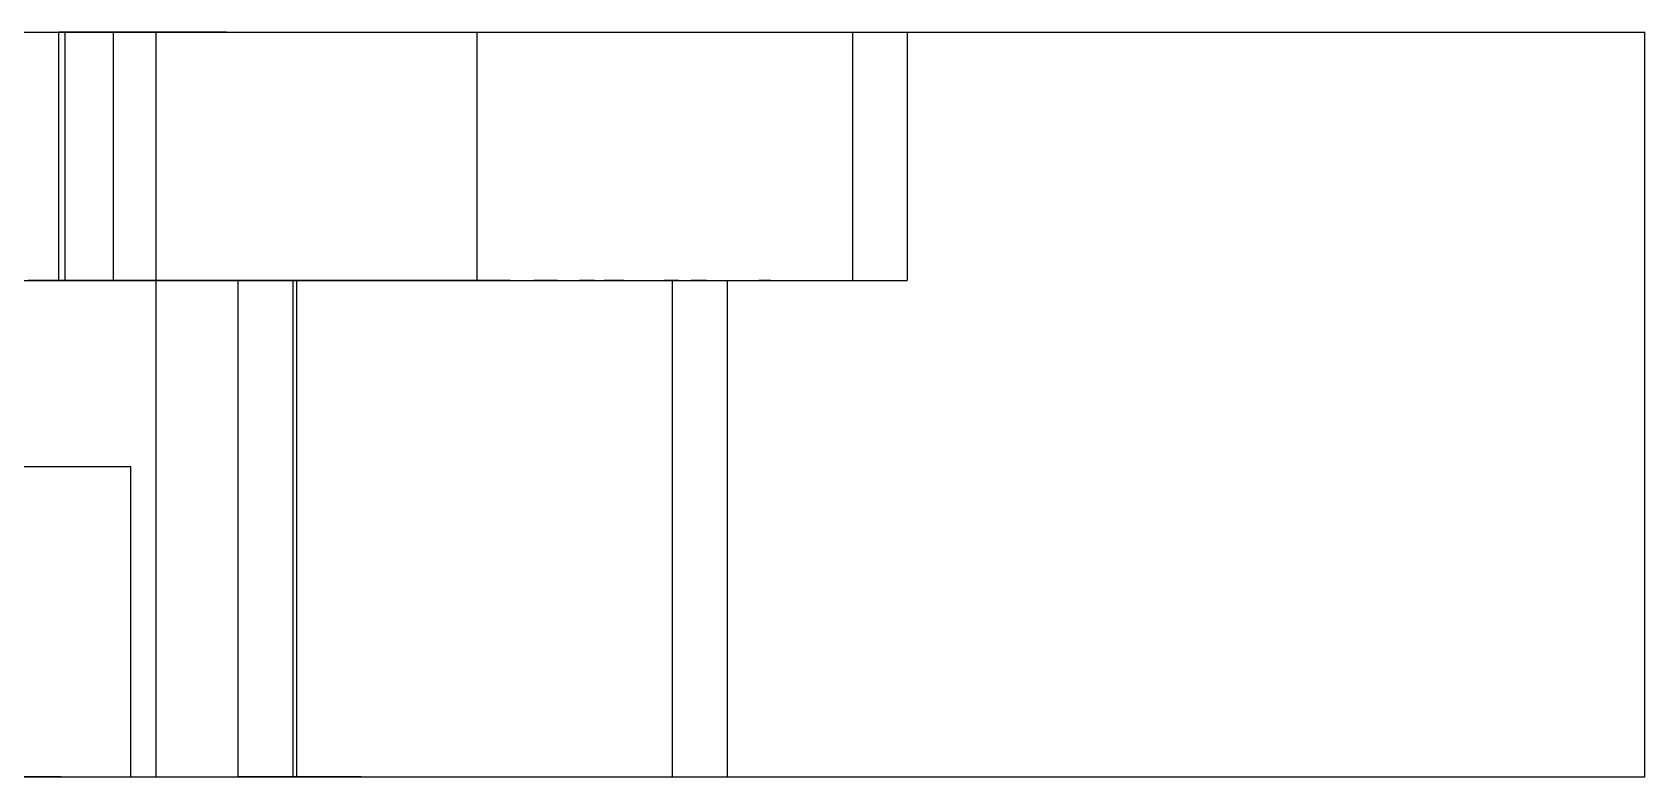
# Model space of a CAD drawing. Header units: millimetres. Extents: x -55 to 176, y -160 to 36.
# Drawn here: x 163 to 175.99, y -130 to -124 of the extents above; entities that cross this region are included whole.
import ezdxf

# ---------------------------------------------------------------- set-up
doc = ezdxf.new("R2010")
doc.units = ezdxf.units.MM
doc.layers.add('YZ', color=7, linetype='Continuous')

msp = doc.modelspace()

# ---------------------------------------------------------------- linework, layer by layer
at = {"layer": 'YZ'}
for p, q in [((116, -124), (164, -124)), ((162.876, -124), (163.002, -124)), ((162.99, -124), (163.039, -124)), ((163.002, -124), (163.128, -124)), ((163.039, -124), (163.084, -124)), ((163.084, -124), (163.124, -124)), ((163.124, -124), (163.159, -124)), ((163.128, -124), (163.255, -124)), ((163.159, -124), (163.189, -124)), ((163.189, -124), (163.214, -124)), ((163.216, -124), (163.211, -124)), ((163.211, -124), (163.211, -126)), ((163.214, -124), (163.234, -124)), ((163.226, -124), (163.216, -124)), ((163.241, -124), (163.226, -124)), ((163.234, -124), (163.249, -124)), ((163.261, -124), (163.241, -124)), ((163.249, -124), (163.259, -124)), ((163.255, -124), (163.383, -124)), ((163.259, -124), (163.264, -124)), ((163.286, -124), (163.261, -124)), ((163.264, -124), (163.264, -126)), ((163.316, -124), (163.286, -124)), ((163.351, -124), (163.316, -124)), ((163.391, -124), (163.351, -124)), ((163.383, -124), (163.51, -124)), ((163.436, -124), (163.391, -124)), ((163.485, -124), (163.436, -124)), ((163.539, -124), (163.485, -124)), ((163.51, -124), (163.637, -124)), ((163.597, -124), (163.539, -124)), ((163.66, -124), (163.597, -124)), ((163.637, -124), (163.764, -124)), ((163.658, -124), (163.653, -124)), ((163.653, -124), (163.653, -126)), ((163.668, -124), (163.658, -124)), ((163.727, -124), (163.66, -124)), ((163.683, -124), (163.668, -124)), ((163.703, -124), (163.683, -124)), ((163.728, -124), (163.703, -124)), ((163.799, -124), (163.727, -124)), ((163.758, -124), (163.728, -124)), ((163.793, -124), (163.758, -124)), ((163.764, -124), (163.89, -124)), ((163.833, -124), (163.793, -124)), ((163.874, -124), (163.799, -124)), ((163.878, -124), (163.833, -124)), ((163.954, -124), (163.874, -124)), ((163.927, -124), (163.878, -124)), ((163.89, -124), (164.015, -124)), ((163.981, -124), (163.927, -124)), ((164.038, -124), (163.954, -124)), ((164.039, -124), (163.981, -124)), ((164, -130), (164, -124)), ((164, -124), (165.031, -124)), ((164.015, -124), (164.139, -124)), ((164.125, -124), (164.038, -124)), ((164.102, -124), (164.039, -124)), ((164.17, -124), (164.102, -124)), ((164.216, -124), (164.125, -124)), ((164.139, -124), (164.262, -124)), ((164.241, -124), (164.17, -124)), ((164.216, -124), (164.31, -124)), ((164.317, -124), (164.241, -124)), ((164.262, -124), (164.384, -124)), ((164.31, -124), (164.408, -124)), ((164.396, -124), (164.317, -124)), ((164.384, -124), (164.504, -124)), ((164.48, -124), (164.396, -124)), ((164.408, -124), (164.509, -124)), ((164.567, -124), (164.48, -124)), ((164.504, -124), (164.622, -124)), ((164.509, -124), (164.612, -124)), ((164.567, -124), (164.658, -124)), ((164.612, -124), (164.719, -124)), ((164.622, -124), (164.738, -124)), ((164.658, -124), (164.752, -124)), ((164.719, -124), (164.828, -124)), ((164.738, -124), (164.852, -124)), ((164.752, -124), (164.85, -124)), ((164.828, -124), (164.94, -124)), ((164.85, -124), (164.951, -124)), ((164.852, -124), (164.964, -124)), ((164.94, -124), (165.054, -124)), ((164.951, -124), (165.054, -124)), ((164.964, -124), (165.074, -124)), ((165.031, -124), (166.024, -124)), ((165.054, -124), (165.161, -124)), ((165.054, -124), (165.171, -124)), ((165.074, -124), (165.18, -124)), ((165.161, -124), (165.27, -124)), ((165.171, -124), (165.289, -124)), ((165.18, -124), (165.284, -124)), ((165.27, -124), (165.382, -124)), ((165.284, -124), (165.385, -124)), ((165.289, -124), (165.409, -124)), ((165.382, -124), (165.497, -124)), ((165.385, -124), (165.483, -124)), ((165.409, -124), (165.531, -124)), ((165.483, -124), (165.577, -124)), ((165.497, -124), (165.613, -124)), ((165.531, -124), (165.654, -124)), ((165.577, -124), (165.668, -124)), ((165.613, -124), (165.731, -124)), ((165.654, -124), (165.778, -124)), ((165.668, -124), (165.755, -124)), ((165.731, -124), (165.851, -124)), ((165.755, -124), (165.839, -124)), ((165.778, -124), (165.903, -124)), ((165.839, -124), (165.918, -124)), ((165.851, -124), (165.973, -124)), ((165.903, -124), (166.029, -124)), ((165.918, -124), (165.994, -124)), ((165.973, -124), (166.096, -124)), ((165.994, -124), (166.065, -124)), ((166.024, -124), (166.977, -124)), ((166.029, -124), (166.156, -124)), ((166.065, -124), (166.133, -124)), ((166.096, -124), (166.22, -124)), ((166.133, -124), (166.195, -124)), ((166.156, -124), (166.283, -124)), ((166.195, -124), (166.254, -124)), ((166.22, -124), (166.345, -124)), ((166.254, -124), (166.308, -124)), ((166.283, -124), (166.41, -124)), ((166.308, -124), (166.357, -124)), ((166.345, -124), (166.471, -124)), ((166.357, -124), (166.402, -124)), ((166.402, -124), (166.441, -124)), ((166.41, -124), (166.537, -124)), ((166.441, -124), (166.476, -124)), ((166.471, -124), (166.598, -124)), ((166.476, -124), (166.506, -124)), ((166.506, -124), (166.532, -124)), ((166.532, -124), (166.552, -124)), ((166.537, -124), (166.664, -124)), ((166.552, -124), (166.567, -124)), ((166.567, -124), (166.577, -124)), ((166.577, -124), (166.582, -124)), ((166.582, -124), (166.582, -126)), ((166.598, -124), (166.725, -124)), ((166.664, -124), (166.791, -124)), ((166.725, -124), (166.852, -124)), ((166.791, -124), (166.917, -124)), ((166.852, -124), (166.979, -124)), ((166.917, -124), (167.042, -124)), ((166.977, -124), (167.888, -124)), ((166.979, -124), (167.106, -124)), ((167.042, -124), (167.166, -124)), ((167.106, -124), (167.233, -124)), ((167.166, -124), (167.289, -124)), ((167.233, -124), (167.359, -124)), ((167.289, -124), (167.411, -124)), ((167.359, -124), (167.484, -124)), ((167.411, -124), (167.531, -124)), ((167.484, -124), (167.608, -124)), ((167.531, -124), (167.649, -124)), ((167.608, -124), (167.731, -124)), ((167.649, -124), (167.766, -124)), ((167.731, -124), (167.853, -124)), ((167.766, -124), (167.88, -124)), ((167.853, -124), (167.973, -124)), ((167.88, -124), (167.992, -124)), ((167.888, -124), (168.757, -124)), ((167.973, -124), (168.091, -124)), ((167.992, -124), (168.101, -124)), ((168.091, -124), (168.208, -124)), ((168.101, -124), (168.208, -124)), ((168.208, -124), (168.322, -124)), ((168.208, -124), (168.311, -124)), ((168.311, -124), (168.412, -124)), ((168.322, -124), (168.434, -124)), ((168.412, -124), (168.51, -124)), ((168.434, -124), (168.543, -124)), ((168.51, -124), (168.604, -124)), ((168.543, -124), (168.65, -124)), ((168.604, -124), (168.695, -124)), ((168.65, -124), (168.754, -124)), ((168.695, -124), (168.782, -124)), ((168.754, -124), (168.854, -124)), ((168.757, -124), (169.582, -124)), ((168.782, -124), (168.866, -124)), ((168.854, -124), (168.952, -124)), ((168.866, -124), (168.945, -124)), ((168.945, -124), (169.021, -124)), ((168.952, -124), (169.046, -124)), ((169.021, -124), (169.093, -124)), ((169.046, -124), (169.137, -124)), ((169.093, -124), (169.16, -124)), ((169.137, -124), (169.224, -124)), ((169.16, -124), (169.223, -124)), ((169.223, -124), (169.281, -124)), ((169.224, -124), (169.308, -124)), ((169.281, -124), (169.335, -124)), ((169.308, -124), (169.388, -124)), ((169.335, -124), (169.384, -124)), ((169.384, -124), (169.429, -124)), ((169.388, -124), (169.463, -124)), ((169.429, -124), (169.469, -124)), ((169.463, -124), (169.535, -124)), ((169.469, -124), (169.504, -124)), ((169.504, -124), (169.534, -124)), ((169.534, -124), (169.559, -124)), ((169.535, -124), (169.602, -124)), ((169.559, -124), (169.579, -124)), ((169.579, -124), (169.594, -124)), ((169.582, -124), (170.362, -124)), ((169.594, -124), (169.604, -124)), ((169.602, -124), (169.665, -124)), ((169.604, -124), (169.609, -124)), ((169.609, -124), (169.609, -126)), ((169.665, -124), (169.723, -124)), ((169.723, -124), (169.777, -124)), ((169.777, -124), (169.826, -124)), ((169.826, -124), (169.871, -124)), ((169.871, -124), (169.911, -124)), ((169.911, -124), (169.946, -124)), ((169.946, -124), (169.976, -124)), ((169.976, -124), (170.001, -124)), ((170.001, -124), (170.021, -124)), ((170.021, -124), (170.036, -124)), ((170.036, -124), (170.046, -124)), ((170.046, -124), (170.051, -124)), ((170.051, -124), (170.051, -126)), ((170.362, -124), (171.095, -124)), ((171.095, -124), (171.781, -124)), ((171.781, -124), (172.418, -124)), ((172.418, -124), (173.006, -124)), ((173.006, -124), (173.542, -124)), ((173.542, -124), (174.028, -124)), ((174.028, -124), (174.462, -124)), ((174.462, -124), (174.842, -124)), ((174.842, -124), (175.17, -124)), ((175.17, -124), (175.444, -124)), ((175.444, -124), (175.663, -124)), ((175.663, -124), (175.828, -124)), ((175.828, -124), (175.938, -124)), ((175.938, -124), (175.993, -124)), ((175.993, -130), (175.993, -124)), ((162.876, -126), (163.002, -126)), ((163.037, -126), (162.969, -126)), ((162.99, -126), (163.039, -126)), ((163.128, -126), (163.002, -126)), ((163.105, -126), (163.037, -126)), ((163.039, -126), (163.084, -126)), ((163.084, -126), (163.124, -126)), ((163.174, -126), (163.105, -126)), ((163.124, -126), (163.159, -126)), ((163.128, -126), (163.255, -126)), ((163.159, -126), (163.189, -126)), ((163.244, -126), (163.174, -126)), ((163.189, -126), (163.214, -126)), ((163.216, -126), (163.211, -126)), ((163.214, -126), (163.234, -126)), ((163.226, -126), (163.216, -126)), ((163.241, -126), (163.226, -126)), ((163.234, -126), (163.249, -126)), ((163.261, -126), (163.241, -126)), ((163.313, -126), (163.244, -126)), ((163.249, -126), (163.259, -126)), ((163.255, -126), (163.383, -126)), ((163.259, -126), (163.264, -126)), ((163.286, -126), (163.261, -126)), ((163.316, -126), (163.286, -126)), ((163.383, -126), (163.313, -126)), ((163.351, -126), (163.316, -126)), ((163.391, -126), (163.351, -126)), ((163.383, -126), (163.452, -126)), ((163.383, -126), (163.51, -126)), ((163.436, -126), (163.391, -126)), ((163.485, -126), (163.436, -126)), ((163.452, -126), (163.522, -126)), ((163.539, -126), (163.485, -126)), ((163.637, -126), (163.51, -126)), ((163.522, -126), (163.591, -126)), ((163.597, -126), (163.539, -126)), ((163.591, -126), (163.66, -126)), ((163.66, -126), (163.597, -126)), ((163.637, -126), (163.764, -126)), ((163.658, -126), (163.653, -126)), ((163.668, -126), (163.658, -126)), ((163.66, -126), (163.728, -126)), ((163.727, -126), (163.66, -126)), ((163.683, -126), (163.668, -126)), ((163.703, -126), (163.683, -126)), ((163.728, -126), (163.703, -126)), ((163.799, -126), (163.727, -126)), ((163.728, -126), (163.796, -126)), ((163.758, -126), (163.728, -126)), ((163.793, -126), (163.758, -126)), ((163.764, -126), (163.89, -126)), ((163.833, -126), (163.793, -126)), ((163.796, -126), (163.864, -126)), ((163.874, -126), (163.799, -126)), ((163.878, -126), (163.833, -126)), ((163.864, -126), (163.93, -126)), ((163.954, -126), (163.874, -126)), ((163.927, -126), (163.878, -126)), ((163.89, -126), (164.015, -126)), ((163.981, -126), (163.927, -126)), ((163.93, -126), (163.996, -126)), ((164.038, -126), (163.954, -126)), ((164.039, -126), (163.981, -126)), ((163.996, -126), (164.06, -126)), ((164.139, -126), (164.015, -126)), ((164.125, -126), (164.038, -126)), ((164.102, -126), (164.039, -126)), ((164.06, -126), (164.124, -126)), ((164.17, -126), (164.102, -126)), ((164.124, -126), (164.186, -126)), ((164.125, -126), (164.216, -126)), ((164.139, -126), (164.262, -126)), ((164.241, -126), (164.17, -126)), ((164.186, -126), (164.248, -126)), ((164.216, -126), (164.31, -126)), ((164.317, -126), (164.241, -126)), ((164.248, -126), (164.307, -126)), ((164.262, -126), (164.384, -126)), ((164.307, -126), (164.366, -126)), ((164.408, -126), (164.31, -126)), ((164.396, -126), (164.317, -126)), ((164.366, -126), (164.423, -126)), ((164.504, -126), (164.384, -126)), ((164.48, -126), (164.396, -126)), ((164.408, -126), (164.509, -126)), ((164.423, -126), (164.478, -126)), ((164.478, -126), (164.531, -126)), ((164.567, -126), (164.48, -126)), ((164.504, -126), (164.622, -126)), ((164.509, -126), (164.612, -126)), ((164.531, -126), (164.583, -126)), ((164.658, -126), (164.567, -126)), ((164.583, -126), (164.632, -126)), ((164.719, -126), (164.612, -126)), ((164.738, -126), (164.622, -126)), ((164.632, -126), (164.68, -126)), ((164.658, -126), (164.752, -126)), ((164.66, -130), (164.66, -126)), ((164.663, -126), (164.66, -126)), ((164.669, -126), (164.663, -126)), ((164.677, -126), (164.669, -126)), ((164.688, -126), (164.677, -126)), ((164.68, -126), (164.726, -126)), ((164.702, -126), (164.688, -126)), ((164.718, -126), (164.702, -126)), ((164.737, -126), (164.718, -126)), ((164.719, -126), (164.828, -126)), ((164.726, -126), (164.769, -126)), ((164.759, -126), (164.737, -126)), ((164.738, -126), (164.852, -126)), ((164.752, -126), (164.85, -126)), ((164.783, -126), (164.759, -126)), ((164.769, -126), (164.811, -126)), ((164.81, -126), (164.783, -126)), ((164.84, -126), (164.81, -126)), ((164.811, -126), (164.85, -126)), ((164.828, -126), (164.94, -126)), ((164.872, -126), (164.84, -126)), ((164.85, -126), (164.886, -126)), ((164.951, -126), (164.85, -126)), ((164.852, -126), (164.964, -126)), ((164.906, -126), (164.872, -126)), ((164.886, -126), (164.921, -126)), ((164.943, -126), (164.906, -126)), ((164.921, -126), (164.953, -126)), ((164.94, -126), (165.054, -126)), ((164.982, -126), (164.943, -126)), ((164.951, -126), (165.054, -126)), ((164.953, -126), (164.982, -126)), ((164.964, -126), (165.074, -126)), ((165.023, -126), (164.982, -126)), ((164.982, -126), (165.009, -126)), ((165.009, -126), (165.034, -126)), ((165.067, -126), (165.023, -126)), ((165.034, -126), (165.055, -126)), ((165.054, -126), (165.161, -126)), ((165.171, -126), (165.054, -126)), ((165.055, -126), (165.075, -126)), ((165.113, -126), (165.067, -126)), ((165.074, -126), (165.18, -126)), ((165.075, -126), (165.091, -126)), ((165.091, -126), (165.105, -126)), ((165.102, -130), (165.102, -126)), ((165.105, -126), (165.102, -126)), ((165.111, -126), (165.105, -126)), ((165.105, -126), (165.116, -126)), ((165.119, -126), (165.111, -126)), ((165.16, -126), (165.113, -126)), ((165.116, -126), (165.124, -126)), ((165.13, -126), (165.119, -126)), ((165.124, -126), (165.13, -126)), ((165.144, -126), (165.13, -126)), ((165.13, -126), (165.132, -126)), ((165.132, -130), (165.132, -126)), ((165.16, -126), (165.144, -126)), ((165.179, -126), (165.16, -126)), ((165.21, -126), (165.16, -126)), ((165.161, -126), (165.27, -126)), ((165.171, -126), (165.289, -126)), ((165.201, -126), (165.179, -126)), ((165.284, -126), (165.18, -126)), ((165.225, -126), (165.201, -126)), ((165.262, -126), (165.21, -126)), ((165.252, -126), (165.225, -126)), ((165.282, -126), (165.252, -126)), ((165.315, -126), (165.262, -126)), ((165.27, -126), (165.382, -126)), ((165.314, -126), (165.282, -126)), ((165.284, -126), (165.385, -126)), ((165.289, -126), (165.409, -126)), ((165.348, -126), (165.314, -126)), ((165.37, -126), (165.315, -126)), ((165.385, -126), (165.348, -126)), ((165.427, -126), (165.37, -126)), ((165.497, -126), (165.382, -126)), ((165.424, -126), (165.385, -126)), ((165.483, -126), (165.385, -126)), ((165.409, -126), (165.531, -126)), ((165.465, -126), (165.424, -126)), ((165.485, -126), (165.427, -126)), ((165.509, -126), (165.465, -126)), ((165.483, -126), (165.577, -126)), ((165.545, -126), (165.485, -126)), ((165.497, -126), (165.613, -126)), ((165.555, -126), (165.509, -126)), ((165.654, -126), (165.531, -126)), ((165.606, -126), (165.545, -126)), ((165.602, -126), (165.555, -126)), ((165.577, -126), (165.668, -126)), ((165.652, -126), (165.602, -126)), ((165.669, -126), (165.606, -126)), ((165.613, -126), (165.731, -126)), ((165.704, -126), (165.652, -126)), ((165.654, -126), (165.778, -126)), ((165.668, -126), (165.755, -126)), ((165.732, -126), (165.669, -126)), ((165.757, -126), (165.704, -126)), ((165.731, -126), (165.851, -126)), ((165.797, -126), (165.732, -126)), ((165.755, -126), (165.839, -126)), ((165.812, -126), (165.757, -126)), ((165.778, -126), (165.903, -126)), ((165.863, -126), (165.797, -126)), ((165.869, -126), (165.812, -126)), ((165.839, -126), (165.918, -126)), ((165.851, -126), (165.973, -126)), ((165.929, -126), (165.863, -126)), ((165.927, -126), (165.869, -126)), ((166.029, -126), (165.903, -126)), ((165.918, -126), (165.994, -126)), ((165.987, -126), (165.927, -126)), ((165.996, -126), (165.929, -126)), ((166.096, -126), (165.973, -126)), ((166.048, -126), (165.987, -126)), ((165.994, -126), (166.065, -126)), ((166.064, -126), (165.996, -126)), ((166.029, -126), (166.156, -126)), ((166.111, -126), (166.048, -126)), ((166.133, -126), (166.064, -126)), ((166.065, -126), (166.133, -126)), ((166.096, -126), (166.22, -126)), ((166.174, -126), (166.111, -126)), ((166.202, -126), (166.133, -126)), ((166.133, -126), (166.195, -126)), ((166.156, -126), (166.283, -126)), ((166.239, -126), (166.174, -126)), ((166.195, -126), (166.254, -126)), ((166.271, -126), (166.202, -126)), ((166.22, -126), (166.345, -126)), ((166.305, -126), (166.239, -126)), ((166.254, -126), (166.308, -126)), ((166.34, -126), (166.271, -126)), ((166.283, -126), (166.41, -126)), ((166.371, -126), (166.305, -126)), ((166.308, -126), (166.357, -126)), ((166.41, -126), (166.34, -126)), ((166.471, -126), (166.345, -126)), ((166.357, -126), (166.402, -126)), ((166.438, -126), (166.371, -126)), ((166.402, -126), (166.441, -126)), ((166.41, -126), (166.48, -126)), ((166.41, -126), (166.537, -126)), ((166.506, -126), (166.438, -126)), ((166.441, -126), (166.476, -126)), ((166.471, -126), (166.598, -126)), ((166.476, -126), (166.506, -126)), ((166.48, -126), (166.549, -126)), ((166.575, -126), (166.506, -126)), ((166.506, -126), (166.532, -126)), ((166.532, -126), (166.552, -126)), ((166.664, -126), (166.537, -126)), ((166.549, -126), (166.618, -126)), ((166.552, -126), (166.567, -126)), ((166.567, -126), (166.577, -126)), ((166.644, -126), (166.575, -126)), ((166.577, -126), (166.582, -126)), ((166.725, -126), (166.598, -126)), ((166.618, -126), (166.687, -126)), ((166.713, -126), (166.644, -126)), ((166.664, -126), (166.791, -126)), ((166.687, -126), (166.756, -126)), ((166.783, -126), (166.713, -126)), ((166.725, -126), (166.852, -126)), ((166.756, -126), (166.824, -126)), ((166.852, -126), (166.783, -126)), ((166.791, -126), (166.917, -126)), ((166.824, -126), (166.891, -126)), ((166.852, -126), (166.922, -126)), ((166.852, -126), (166.979, -126)), ((166.891, -126), (166.957, -126)), ((166.917, -126), (167.042, -126)), ((166.922, -126), (166.991, -126)), ((166.957, -126), (167.023, -126)), ((166.979, -126), (167.106, -126)), ((166.991, -126), (167.06, -126)), ((167.023, -126), (167.088, -126)), ((167.166, -126), (167.042, -126)), ((167.06, -126), (167.129, -126)), ((167.088, -126), (167.151, -126)), ((167.233, -126), (167.106, -126)), ((167.129, -126), (167.198, -126)), ((167.151, -126), (167.214, -126)), ((167.166, -126), (167.289, -126)), ((167.198, -126), (167.266, -126)), ((167.214, -126), (167.275, -126)), ((167.233, -126), (167.359, -126)), ((167.266, -126), (167.333, -126)), ((167.275, -126), (167.335, -126)), ((167.289, -126), (167.411, -126)), ((167.333, -126), (167.399, -126)), ((167.335, -126), (167.393, -126)), ((167.359, -126), (167.484, -126)), ((167.393, -126), (167.45, -126)), ((167.399, -126), (167.465, -126)), ((167.531, -126), (167.411, -126)), ((167.45, -126), (167.505, -126)), ((167.465, -126), (167.53, -126)), ((167.484, -126), (167.608, -126)), ((167.505, -126), (167.558, -126)), ((167.53, -126), (167.593, -126)), ((167.531, -126), (167.649, -126)), ((167.558, -126), (167.61, -126)), ((167.593, -126), (167.656, -126)), ((167.731, -126), (167.608, -126)), ((167.61, -126), (167.66, -126)), ((167.766, -126), (167.649, -126)), ((167.656, -126), (167.717, -126)), ((167.66, -126), (167.707, -126)), ((167.707, -126), (167.753, -126)), ((167.717, -126), (167.777, -126)), ((167.731, -126), (167.853, -126)), ((167.753, -126), (167.797, -126)), ((167.766, -126), (167.88, -126)), ((167.777, -126), (167.835, -126)), ((167.797, -126), (167.838, -126)), ((167.835, -126), (167.892, -126)), ((167.838, -126), (167.877, -126)), ((167.853, -126), (167.973, -126)), ((167.877, -126), (167.914, -126)), ((167.88, -126), (167.992, -126)), ((167.892, -126), (167.947, -126)), ((167.914, -126), (167.948, -126)), ((167.947, -126), (168, -126)), ((167.948, -126), (167.98, -126)), ((167.973, -126), (168.091, -126)), ((167.98, -126), (168.01, -126)), ((167.992, -126), (168.101, -126)), ((168, -126), (168.052, -126)), ((168.01, -126), (168.037, -126)), ((168.037, -126), (168.061, -126)), ((168.052, -126), (168.102, -126)), ((168.061, -126), (168.083, -126)), ((168.083, -126), (168.102, -126)), ((168.208, -126), (168.091, -126)), ((168.101, -126), (168.208, -126)), ((168.102, -126), (168.149, -126)), ((168.102, -126), (168.118, -126)), ((168.118, -126), (168.132, -126)), ((168.132, -126), (168.143, -126)), ((168.143, -126), (168.151, -126)), ((168.149, -126), (168.195, -126)), ((168.151, -126), (168.157, -126)), ((168.157, -126), (168.16, -126)), ((168.16, -130), (168.16, -126)), ((168.195, -126), (168.239, -126)), ((168.208, -126), (168.322, -126)), ((168.208, -126), (168.311, -126)), ((168.239, -126), (168.28, -126)), ((168.28, -126), (168.319, -126)), ((168.412, -126), (168.311, -126)), ((168.319, -126), (168.356, -126)), ((168.434, -126), (168.322, -126)), ((168.356, -126), (168.39, -126)), ((168.39, -126), (168.422, -126)), ((168.412, -126), (168.51, -126)), ((168.422, -126), (168.452, -126)), ((168.434, -126), (168.543, -126)), ((168.452, -126), (168.479, -126)), ((168.479, -126), (168.503, -126)), ((168.503, -126), (168.525, -126)), ((168.51, -126), (168.604, -126)), ((168.525, -126), (168.544, -126)), ((168.543, -126), (168.65, -126)), ((168.544, -126), (168.56, -126)), ((168.56, -126), (168.574, -126)), ((168.574, -126), (168.585, -126)), ((168.585, -126), (168.593, -126)), ((168.593, -126), (168.599, -126)), ((168.599, -126), (168.602, -126)), ((168.602, -130), (168.602, -126)), ((168.604, -126), (168.695, -126)), ((168.65, -126), (168.754, -126)), ((168.695, -126), (168.782, -126)), ((168.754, -126), (168.854, -126)), ((168.782, -126), (168.866, -126)), ((168.952, -126), (168.854, -126)), ((168.866, -126), (168.945, -126)), ((168.945, -126), (169.021, -126)), ((168.952, -126), (169.046, -126)), ((169.021, -126), (169.093, -126)), ((169.046, -126), (169.137, -126)), ((169.093, -126), (169.16, -126)), ((169.137, -126), (169.224, -126)), ((169.16, -126), (169.223, -126)), ((169.223, -126), (169.281, -126)), ((169.224, -126), (169.308, -126)), ((169.281, -126), (169.335, -126)), ((169.308, -126), (169.388, -126)), ((169.335, -126), (169.384, -126)), ((169.384, -126), (169.429, -126)), ((169.388, -126), (169.463, -126)), ((169.429, -126), (169.469, -126)), ((169.463, -126), (169.535, -126)), ((169.469, -126), (169.504, -126)), ((169.504, -126), (169.534, -126)), ((169.534, -126), (169.559, -126)), ((169.535, -126), (169.602, -126)), ((169.559, -126), (169.579, -126)), ((169.579, -126), (169.594, -126)), ((169.594, -126), (169.604, -126)), ((169.602, -126), (169.665, -126)), ((169.604, -126), (169.609, -126)), ((169.665, -126), (169.723, -126)), ((169.723, -126), (169.777, -126)), ((169.777, -126), (169.826, -126)), ((169.826, -126), (169.871, -126)), ((169.871, -126), (169.911, -126)), ((169.911, -126), (169.946, -126)), ((169.946, -126), (169.976, -126)), ((169.976, -126), (170.001, -126)), ((170.001, -126), (170.021, -126)), ((170.021, -126), (170.036, -126)), ((170.036, -126), (170.046, -126)), ((170.046, -126), (170.051, -126)), ((162.749, -127.5), (163.009, -127.5)), ((163.009, -127.5), (163.233, -127.5)), ((163.233, -127.5), (163.42, -127.5)), ((163.42, -127.5), (163.57, -127.5)), ((163.57, -127.5), (163.682, -127.5)), ((163.682, -127.5), (163.758, -127.5)), ((163.758, -127.5), (163.795, -127.5)), ((163.795, -130), (163.795, -127.5)), ((116, -130), (164, -130)), ((163.009, -130), (162.749, -130)), ((162.969, -130), (163.037, -130)), ((163.233, -130), (163.009, -130)), ((163.037, -130), (163.105, -130)), ((163.105, -130), (163.174, -130)), ((163.174, -130), (163.244, -130)), ((163.233, -130), (163.42, -130)), ((163.244, -130), (163.313, -130)), ((163.313, -130), (163.383, -130)), ((163.383, -130), (163.452, -130)), ((163.42, -130), (163.57, -130)), ((163.452, -130), (163.522, -130)), ((163.522, -130), (163.591, -130)), ((163.57, -130), (163.682, -130)), ((163.591, -130), (163.66, -130)), ((163.66, -130), (163.728, -130)), ((163.682, -130), (163.758, -130)), ((163.728, -130), (163.796, -130)), ((163.758, -130), (163.795, -130)), ((163.796, -130), (163.864, -130)), ((163.864, -130), (163.93, -130)), ((163.93, -130), (163.996, -130)), ((163.996, -130), (164.06, -130)), ((164, -130), (165.031, -130)), ((164.06, -130), (164.124, -130)), ((164.124, -130), (164.186, -130)), ((164.186, -130), (164.248, -130)), ((164.248, -130), (164.307, -130)), ((164.307, -130), (164.366, -130)), ((164.366, -130), (164.423, -130)), ((164.423, -130), (164.478, -130)), ((164.478, -130), (164.531, -130)), ((164.531, -130), (164.583, -130)), ((164.583, -130), (164.632, -130)), ((164.632, -130), (164.68, -130)), ((164.663, -130), (164.66, -130)), ((164.669, -130), (164.663, -130)), ((164.677, -130), (164.669, -130)), ((164.688, -130), (164.677, -130)), ((164.68, -130), (164.726, -130)), ((164.702, -130), (164.688, -130)), ((164.718, -130), (164.702, -130)), ((164.737, -130), (164.718, -130)), ((164.726, -130), (164.769, -130)), ((164.759, -130), (164.737, -130)), ((164.783, -130), (164.759, -130)), ((164.769, -130), (164.811, -130)), ((164.81, -130), (164.783, -130)), ((164.84, -130), (164.81, -130)), ((164.811, -130), (164.85, -130)), ((164.872, -130), (164.84, -130)), ((164.85, -130), (164.886, -130)), ((164.906, -130), (164.872, -130)), ((164.886, -130), (164.921, -130)), ((164.943, -130), (164.906, -130)), ((164.921, -130), (164.953, -130)), ((164.982, -130), (164.943, -130)), ((164.953, -130), (164.982, -130)), ((165.023, -130), (164.982, -130)), ((164.982, -130), (165.009, -130)), ((165.009, -130), (165.034, -130)), ((165.067, -130), (165.023, -130)), ((165.031, -130), (166.024, -130)), ((165.034, -130), (165.055, -130)), ((165.055, -130), (165.075, -130)), ((165.113, -130), (165.067, -130)), ((165.075, -130), (165.091, -130)), ((165.091, -130), (165.105, -130)), ((165.105, -130), (165.102, -130)), ((165.111, -130), (165.105, -130)), ((165.105, -130), (165.116, -130)), ((165.119, -130), (165.111, -130)), ((165.16, -130), (165.113, -130)), ((165.116, -130), (165.124, -130)), ((165.13, -130), (165.119, -130)), ((165.124, -130), (165.13, -130)), ((165.144, -130), (165.13, -130)), ((165.13, -130), (165.132, -130)), ((165.16, -130), (165.144, -130)), ((165.179, -130), (165.16, -130)), ((165.21, -130), (165.16, -130)), ((165.201, -130), (165.179, -130)), ((165.225, -130), (165.201, -130)), ((165.21, -130), (165.262, -130)), ((165.252, -130), (165.225, -130)), ((165.282, -130), (165.252, -130)), ((165.262, -130), (165.315, -130)), ((165.314, -130), (165.282, -130)), ((165.348, -130), (165.314, -130)), ((165.315, -130), (165.37, -130)), ((165.385, -130), (165.348, -130)), ((165.37, -130), (165.427, -130)), ((165.424, -130), (165.385, -130)), ((165.465, -130), (165.424, -130)), ((165.427, -130), (165.485, -130)), ((165.509, -130), (165.465, -130)), ((165.485, -130), (165.545, -130)), ((165.555, -130), (165.509, -130)), ((165.545, -130), (165.606, -130)), ((165.602, -130), (165.555, -130)), ((165.652, -130), (165.602, -130)), ((165.606, -130), (165.669, -130)), ((165.652, -130), (165.704, -130)), ((165.669, -130), (165.732, -130)), ((165.704, -130), (165.757, -130)), ((165.732, -130), (165.797, -130)), ((165.757, -130), (165.812, -130)), ((165.797, -130), (165.863, -130)), ((165.812, -130), (165.869, -130)), ((165.863, -130), (165.929, -130)), ((165.869, -130), (165.927, -130)), ((165.927, -130), (165.987, -130)), ((165.929, -130), (165.996, -130)), ((165.987, -130), (166.048, -130)), ((165.996, -130), (166.064, -130)), ((166.024, -130), (166.977, -130)), ((166.048, -130), (166.111, -130)), ((166.064, -130), (166.133, -130)), ((166.111, -130), (166.174, -130)), ((166.133, -130), (166.202, -130)), ((166.174, -130), (166.239, -130)), ((166.202, -130), (166.271, -130)), ((166.239, -130), (166.305, -130)), ((166.271, -130), (166.34, -130)), ((166.305, -130), (166.371, -130)), ((166.34, -130), (166.41, -130)), ((166.371, -130), (166.438, -130)), ((166.41, -130), (166.48, -130)), ((166.438, -130), (166.506, -130)), ((166.48, -130), (166.549, -130)), ((166.506, -130), (166.575, -130)), ((166.549, -130), (166.618, -130)), ((166.575, -130), (166.644, -130)), ((166.618, -130), (166.687, -130)), ((166.644, -130), (166.713, -130)), ((166.687, -130), (166.756, -130)), ((166.713, -130), (166.783, -130)), ((166.756, -130), (166.824, -130)), ((166.783, -130), (166.852, -130)), ((166.824, -130), (166.891, -130)), ((166.852, -130), (166.922, -130)), ((166.891, -130), (166.957, -130)), ((166.922, -130), (166.991, -130)), ((166.957, -130), (167.023, -130)), ((166.977, -130), (167.888, -130)), ((166.991, -130), (167.06, -130)), ((167.023, -130), (167.088, -130)), ((167.06, -130), (167.129, -130)), ((167.088, -130), (167.151, -130)), ((167.129, -130), (167.198, -130)), ((167.151, -130), (167.214, -130)), ((167.198, -130), (167.266, -130)), ((167.214, -130), (167.275, -130)), ((167.266, -130), (167.333, -130)), ((167.275, -130), (167.335, -130)), ((167.333, -130), (167.399, -130)), ((167.335, -130), (167.393, -130)), ((167.393, -130), (167.45, -130)), ((167.399, -130), (167.465, -130)), ((167.45, -130), (167.505, -130)), ((167.465, -130), (167.53, -130)), ((167.505, -130), (167.558, -130)), ((167.53, -130), (167.593, -130)), ((167.558, -130), (167.61, -130)), ((167.593, -130), (167.656, -130)), ((167.61, -130), (167.66, -130)), ((167.656, -130), (167.717, -130)), ((167.66, -130), (167.707, -130)), ((167.707, -130), (167.753, -130)), ((167.717, -130), (167.777, -130)), ((167.753, -130), (167.797, -130)), ((167.777, -130), (167.835, -130)), ((167.797, -130), (167.838, -130)), ((167.835, -130), (167.892, -130)), ((167.838, -130), (167.877, -130)), ((167.877, -130), (167.914, -130)), ((167.888, -130), (168.757, -130)), ((167.892, -130), (167.947, -130)), ((167.914, -130), (167.948, -130)), ((167.947, -130), (168, -130)), ((167.948, -130), (167.98, -130)), ((167.98, -130), (168.01, -130)), ((168, -130), (168.052, -130)), ((168.01, -130), (168.037, -130)), ((168.037, -130), (168.061, -130)), ((168.052, -130), (168.102, -130)), ((168.061, -130), (168.083, -130)), ((168.083, -130), (168.102, -130)), ((168.102, -130), (168.149, -130)), ((168.102, -130), (168.118, -130)), ((168.118, -130), (168.132, -130)), ((168.132, -130), (168.143, -130)), ((168.143, -130), (168.151, -130)), ((168.149, -130), (168.195, -130)), ((168.157, -130), (168.151, -130)), ((168.157, -130), (168.16, -130)), ((168.195, -130), (168.239, -130)), ((168.239, -130), (168.28, -130)), ((168.28, -130), (168.319, -130)), ((168.319, -130), (168.356, -130)), ((168.356, -130), (168.39, -130)), ((168.39, -130), (168.422, -130)), ((168.422, -130), (168.452, -130)), ((168.452, -130), (168.479, -130)), ((168.479, -130), (168.503, -130)), ((168.503, -130), (168.525, -130)), ((168.525, -130), (168.544, -130)), ((168.544, -130), (168.56, -130)), ((168.56, -130), (168.574, -130)), ((168.574, -130), (168.585, -130)), ((168.585, -130), (168.593, -130)), ((168.593, -130), (168.599, -130)), ((168.599, -130), (168.602, -130)), ((168.757, -130), (169.582, -130)), ((169.582, -130), (170.362, -130)), ((170.362, -130), (171.095, -130)), ((171.095, -130), (171.781, -130)), ((171.781, -130), (172.418, -130)), ((172.418, -130), (173.006, -130)), ((173.006, -130), (173.542, -130)), ((173.542, -130), (174.028, -130)), ((174.028, -130), (174.462, -130)), ((174.462, -130), (174.842, -130)), ((174.842, -130), (175.17, -130)), ((175.17, -130), (175.444, -130)), ((175.444, -130), (175.663, -130)), ((175.663, -130), (175.828, -130)), ((175.828, -130), (175.938, -130)), ((175.938, -130), (175.993, -130))]:
    msp.add_line(p, q, dxfattribs=at)

doc.saveas('drawing.dxf')
